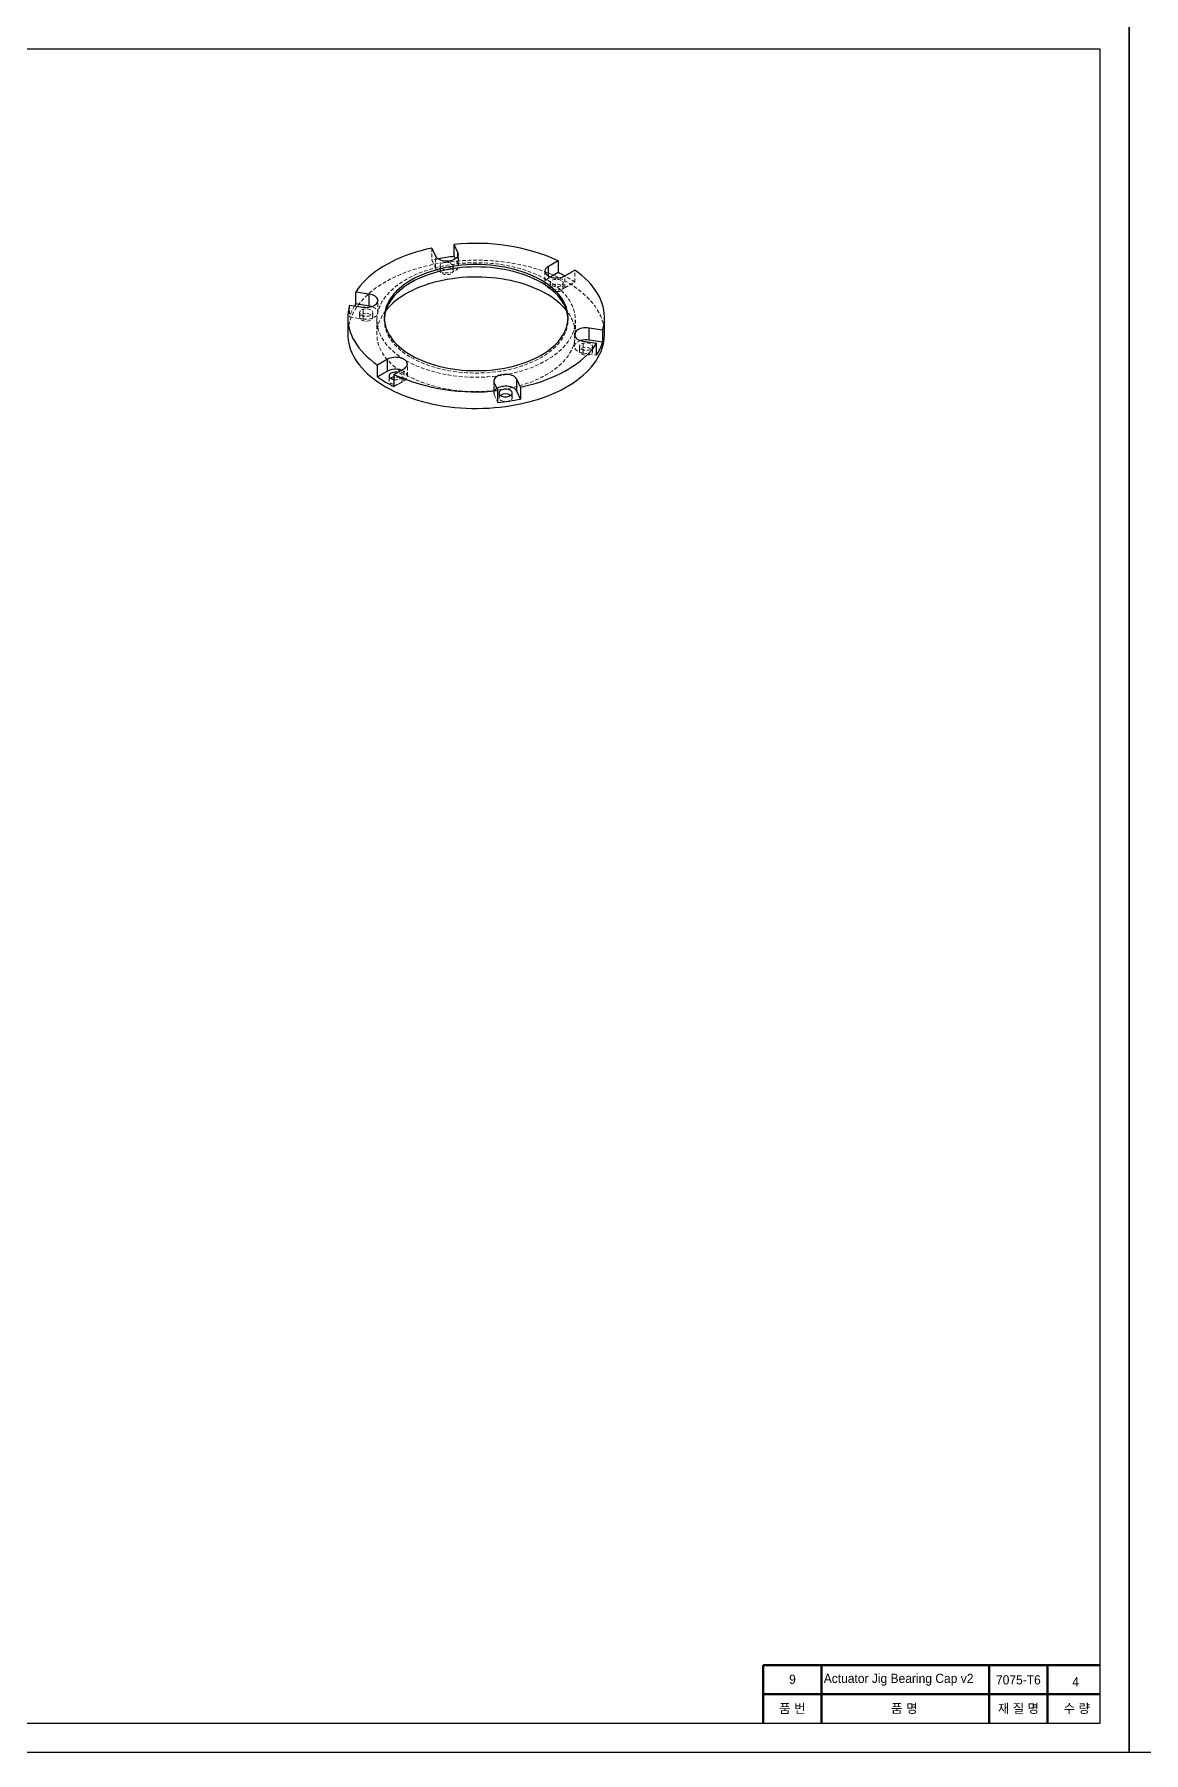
# Model space of a CAD drawing. Header units: millimetres. Extents: x 0 to 7560, y -1188 to 891.
# Drawn here: x 465 to 845, y -1188 to -599 of the extents above; entities that cross this region are included whole.
import ezdxf

# ---------------------------------------------------------------- set-up
doc = ezdxf.new("R2010")
doc.units = ezdxf.units.MM
doc.linetypes.add('CENTER', pattern=[10.16, 6.35, -1.27, 1.27, -1.27])
doc.linetypes.add('HIDDEN', pattern=[1.905, 1.27, -0.635])
doc.layers.get('0').update_dxf_attribs({"lineweight": 50})
doc.layers.add('중심선', color=1, linetype='CENTER', lineweight=25)
doc.layers.add('중요 치수', color=4, linetype='Continuous', lineweight=18)
doc.styles.get("Standard").update_dxf_attribs({"font": 'arial.ttf', "height": 2})

msp = doc.modelspace()

# ---------------------------------------------------------------- linework, layer by layer
at = {"color": 7, "linetype": 'Continuous', "lineweight": 25}
for p, q in [((608.89, -674.914), (608.89, -670.831)), ((610.136, -673.518), (608.89, -670.831)), ((601.162, -672.027), (602.409, -674.713)), ((609.238, -675.665), (608.89, -674.914)), ((610.136, -674.713), (610.136, -673.518)), ((644.522, -676.343), (641.115, -678.31)), ((644.522, -676.343), (644.522, -680.426)), ((641.115, -681.576), (641.115, -678.31)), ((644.522, -680.426), (641.913, -681.932)), ((646.772, -681.576), (650.179, -679.609)), ((575.077, -691.168), (575.077, -687.085)), ((579.731, -687.805), (575.077, -687.085)), ((579.731, -691.888), (579.731, -687.805)), ((573.007, -691.546), (577.66, -692.266)), ((579.731, -691.888), (575.077, -691.168)), ((572.367, -695.863), (572.367, -701.578)), ((659.727, -700.179), (655.073, -699.459)), ((655.073, -703.542), (655.073, -699.459)), ((659.727, -700.179), (659.727, -704.262)), ((660.367, -701.578), (660.367, -695.863)), ((653.003, -703.92), (657.656, -704.64)), ((659.727, -704.262), (655.073, -703.542)), ((657.656, -708.723), (657.656, -704.64)), ((585.961, -710.15), (582.554, -712.116)), ((582.554, -716.199), (582.554, -712.116)), ((585.961, -714.233), (585.961, -710.15)), ((585.961, -714.233), (582.554, -716.199)), ((588.211, -715.382), (591.618, -713.415)), ((588.211, -715.382), (588.211, -719.465)), ((622.597, -718.207), (623.844, -720.894)), ((631.571, -719.699), (630.324, -717.012)), ((630.324, -721.095), (630.324, -717.012)), ((623.844, -724.977), (623.844, -720.894)), ((631.571, -723.781), (630.324, -721.095)), ((631.571, -719.699), (631.571, -723.781))]:
    msp.add_line(p, q, dxfattribs=at)
at = {"color": 7, "linetype": 'HIDDEN', "lineweight": 18}
for p, q in [((601.162, -672.027), (601.162, -676.109)), ((601.162, -676.109), (602.409, -678.796)), ((602.409, -678.796), (602.409, -674.713)), ((610.136, -677.601), (609.238, -675.665)), ((610.136, -677.601), (610.136, -674.713)), ((610.273, -678.198), (610.273, -674.116)), ((604.023, -678.198), (604.023, -679.831)), ((608.523, -679.831), (608.523, -678.198)), ((639.944, -679.943), (639.944, -684.025)), ((641.115, -682.393), (641.115, -681.576)), ((641.913, -681.932), (641.115, -682.393)), ((646.772, -685.658), (646.772, -681.576)), ((650.179, -683.692), (650.179, -679.609)), ((641.694, -684.025), (641.694, -685.658)), ((646.194, -685.658), (646.194, -684.025)), ((646.772, -685.658), (650.179, -683.692)), ((573.007, -691.546), (573.007, -695.629)), ((576.446, -694.118), (576.446, -695.751)), ((577.66, -696.349), (577.66, -692.266)), ((580.946, -695.751), (580.946, -694.118)), ((582.696, -694.118), (582.696, -690.036)), ((573.007, -695.629), (577.66, -696.349)), ((582.367, -696.679), (582.367, -701.578)), ((584.867, -695.863), (584.867, -696.679)), ((647.867, -696.679), (647.867, -695.863)), ((650.367, -701.578), (650.367, -696.679)), ((650.038, -701.69), (650.038, -705.772)), ((651.788, -705.772), (651.788, -707.406)), ((653.003, -708.003), (653.003, -703.92)), ((656.288, -707.406), (656.288, -705.772)), ((592.79, -715.865), (592.79, -711.783)), ((653.003, -708.003), (657.656, -708.723)), ((586.54, -715.865), (586.54, -717.498)), ((588.211, -719.465), (591.618, -717.498)), ((591.04, -717.498), (591.04, -715.865)), ((591.618, -717.498), (591.618, -713.415)), ((622.461, -717.61), (622.461, -721.692)), ((622.597, -722.29), (622.597, -718.207)), ((622.597, -722.29), (623.844, -724.977)), ((624.211, -721.692), (624.211, -723.326)), ((628.711, -723.326), (628.711, -721.692))]:
    msp.add_line(p, q, dxfattribs=at)
for p, q in [((714.749, -1157.768), (830.146, -1157.768)), ((714.749, -1177.768), (714.749, -1157.768)), ((734.749, -1177.768), (734.749, -1157.768)), ((792.232, -1177.768), (792.232, -1157.768)), ((812.232, -1177.768), (812.232, -1157.768)), ((714.749, -1167.768), (830.146, -1167.768))]:
    msp.add_line(p, q)
at = {"color": 7, "linetype": 'HIDDEN', "lineweight": 18, "flags": 128}
for points in [[(660.367, -701.578), (660.342, -700.736), (660.235, -699.614), (660.041, -698.495), (659.762, -697.383), (659.398, -696.279), (658.95, -695.185), (658.419, -694.104), (657.805, -693.038), (657.11, -691.988), (656.335, -690.957), (655.482, -689.947), (654.553, -688.959), (653.548, -687.997), (652.471, -687.06), (651.324, -686.153), (650.107, -685.275), (648.825, -684.43), (647.479, -683.617), (646.073, -682.841), (644.608, -682.1), (643.088, -681.398), (641.515, -680.736), (639.894, -680.114), (638.226, -679.534), (636.516, -678.998), (634.766, -678.505), (632.98, -678.058), (631.161, -677.657), (629.314, -677.302), (627.441, -676.995), (625.547, -676.737), (623.634, -676.527), (621.708, -676.366), (619.77, -676.254), (617.827, -676.192), (615.88, -676.179), (613.934, -676.217), (611.993, -676.304), (610.061, -676.44), (608.141, -676.626), (606.237, -676.86), (604.353, -677.143), (602.493, -677.474), (600.659, -677.851), (598.856, -678.276), (597.088, -678.746), (595.357, -679.26), (593.668, -679.819), (592.023, -680.42), (590.425, -681.062), (588.879, -681.744), (587.386, -682.466), (585.95, -683.225), (584.573, -684.019), (583.259, -684.848), (582.01, -685.71), (580.827, -686.603), (579.715, -687.525), (578.674, -688.475), (577.707, -689.45), (576.815, -690.449), (576.001, -691.47), (575.266, -692.511), (574.611, -693.569), (574.039, -694.643), (573.549, -695.731), (573.142, -696.83), (572.821, -697.938), (572.585, -699.054), (572.434, -700.174), (572.369, -701.297), (572.367, -701.578)], [(592.325, -710.558), (593.563, -711.238), (594.859, -711.881), (596.21, -712.486), (597.611, -713.05), (599.059, -713.574), (600.552, -714.054), (602.084, -714.491), (603.652, -714.883), (605.253, -715.229), (606.881, -715.528), (608.533, -715.779), (610.206, -715.982), (611.894, -716.136), (613.593, -716.242), (615.299, -716.297), (617.008, -716.304), (618.715, -716.26), (620.416, -716.167), (622.107, -716.025), (623.784, -715.834), (625.441, -715.595), (627.076, -715.308), (628.684, -714.974), (630.261, -714.593), (631.802, -714.168), (633.305, -713.698), (634.765, -713.185), (636.178, -712.631), (637.542, -712.036), (638.851, -711.402), (640.104, -710.731), (641.297, -710.025), (642.427, -709.285), (643.492, -708.513), (644.487, -707.712), (645.412, -706.882), (646.263, -706.027), (647.039, -705.148), (647.738, -704.247), (648.357, -703.328), (648.895, -702.392), (649.351, -701.441), (649.724, -700.478), (650.012, -699.506), (650.216, -698.526), (650.334, -697.542), (650.366, -696.556), (650.312, -695.57), (650.173, -694.587), (649.948, -693.609), (649.638, -692.639), (649.245, -691.679), (648.768, -690.731), (648.209, -689.799), (647.57, -688.884), (646.853, -687.989), (646.058, -687.116), (645.188, -686.266), (644.245, -685.444), (643.232, -684.649), (642.151, -683.885), (641.005, -683.153), (639.797, -682.456), (638.529, -681.794), (637.206, -681.17), (635.829, -680.585), (634.404, -680.041), (632.933, -679.539), (631.421, -679.08), (629.87, -678.666), (628.285, -678.297), (626.67, -677.974), (625.029, -677.699), (623.366, -677.472), (621.685, -677.293), (619.992, -677.163), (618.288, -677.083), (616.58, -677.052), (614.872, -677.07), (613.167, -677.139), (611.47, -677.256), (609.786, -677.423), (608.118, -677.638), (606.471, -677.901), (604.85, -678.212), (603.257, -678.569), (601.697, -678.972), (600.175, -679.42), (598.693, -679.912), (597.256, -680.445), (595.867, -681.02), (594.53, -681.635), (593.248, -682.287), (592.025, -682.976), (590.863, -683.699), (589.765, -684.455), (588.735, -685.242), (587.775, -686.058), (586.886, -686.901), (586.072, -687.768), (585.335, -688.658), (584.676, -689.569), (584.097, -690.497), (583.6, -691.441), (583.186, -692.398), (582.855, -693.365), (582.609, -694.342), (582.448, -695.324), (582.373, -696.309), (582.383, -697.296), (582.48, -698.281), (582.662, -699.262), (582.93, -700.236), (583.281, -701.201), (583.717, -702.155), (584.235, -703.095), (584.834, -704.019), (585.512, -704.925), (586.269, -705.809), (587.101, -706.671), (588.008, -707.507), (588.986, -708.316), (590.034, -709.095), (591.148, -709.843), (592.325, -710.558)], [(604.682, -679.117), (605.023, -679.278), (605.412, -679.398), (605.834, -679.472), (606.273, -679.497), (606.712, -679.472), (607.134, -679.398), (607.523, -679.278), (607.864, -679.117), (608.144, -678.92), (608.352, -678.695), (608.48, -678.452), (608.523, -678.198), (608.48, -677.945), (608.352, -677.701), (608.144, -677.477), (607.864, -677.28), (607.523, -677.118), (607.134, -676.998), (606.712, -676.924), (606.273, -676.899), (605.834, -676.924), (605.412, -676.998), (605.023, -677.118), (604.682, -677.28), (604.402, -677.477), (604.194, -677.701), (604.066, -677.945), (604.023, -678.198), (604.066, -678.452), (604.194, -678.695), (604.402, -678.92), (604.682, -679.117)], [(602.409, -678.796), (602.607, -679.122), (602.886, -679.427), (603.241, -679.705), (603.664, -679.949), (604.145, -680.154), (604.673, -680.315), (605.238, -680.429), (605.825, -680.493), (606.422, -680.506), (607.016, -680.467), (607.594, -680.378), (608.142, -680.24), (608.648, -680.056), (609.101, -679.831), (609.491, -679.57), (609.809, -679.277), (610.048, -678.961), (610.203, -678.628), (610.27, -678.285), (610.248, -677.94), (610.136, -677.601)], [(604.682, -680.75), (605.023, -680.911), (605.412, -681.031), (605.834, -681.105), (606.273, -681.13), (606.712, -681.105), (607.134, -681.031), (607.523, -680.911), (607.864, -680.75), (608.144, -680.553), (608.352, -680.328), (608.48, -680.085), (608.523, -679.831), (608.48, -679.578), (608.352, -679.334), (608.144, -679.11), (607.864, -678.913), (607.523, -678.751), (607.134, -678.631), (606.712, -678.557), (606.273, -678.532), (605.834, -678.557), (605.412, -678.631), (605.023, -678.751), (604.682, -678.913), (604.402, -679.11), (604.194, -679.334), (604.066, -679.578), (604.023, -679.831), (604.066, -680.085), (604.194, -680.328), (604.402, -680.553), (604.682, -680.75)], [(641.115, -682.393), (640.725, -682.654), (640.407, -682.946), (640.168, -683.263), (640.014, -683.596), (639.947, -683.939), (639.969, -684.284), (640.08, -684.623), (640.278, -684.949), (640.557, -685.254), (640.912, -685.532), (641.335, -685.776), (641.816, -685.981), (642.344, -686.142), (642.909, -686.256), (643.496, -686.32), (644.093, -686.333), (644.688, -686.294), (645.265, -686.205), (645.813, -686.067), (646.319, -685.883), (646.772, -685.658)], [(642.353, -684.944), (642.694, -685.105), (643.083, -685.225), (643.505, -685.299), (643.944, -685.324), (644.383, -685.299), (644.805, -685.225), (645.194, -685.105), (645.535, -684.944), (645.815, -684.747), (646.023, -684.522), (646.151, -684.279), (646.194, -684.025), (646.151, -683.772), (646.023, -683.528), (645.815, -683.304), (645.535, -683.107), (645.194, -682.945), (644.805, -682.825), (644.383, -682.751), (643.944, -682.727), (643.505, -682.751), (643.083, -682.825), (642.694, -682.945), (642.353, -683.107), (642.073, -683.304), (641.865, -683.528), (641.737, -683.772), (641.694, -684.025), (641.737, -684.279), (641.865, -684.522), (642.073, -684.747), (642.353, -684.944)], [(642.353, -686.577), (642.694, -686.738), (643.083, -686.859), (643.505, -686.932), (643.944, -686.957), (644.383, -686.932), (644.805, -686.859), (645.194, -686.738), (645.535, -686.577), (645.815, -686.38), (646.023, -686.156), (646.151, -685.912), (646.194, -685.658), (646.151, -685.405), (646.023, -685.161), (645.815, -684.937), (645.535, -684.74), (645.194, -684.579), (644.805, -684.458), (644.383, -684.385), (643.944, -684.36), (643.505, -684.385), (643.083, -684.458), (642.694, -684.579), (642.353, -684.74), (642.073, -684.937), (641.865, -685.161), (641.737, -685.405), (641.694, -685.658), (641.737, -685.912), (641.865, -686.156), (642.073, -686.38), (642.353, -686.577)], [(577.105, -695.037), (577.446, -695.198), (577.835, -695.318), (578.257, -695.392), (578.696, -695.417), (579.135, -695.392), (579.557, -695.318), (579.946, -695.198), (580.287, -695.037), (580.566, -694.84), (580.774, -694.615), (580.902, -694.372), (580.946, -694.118), (580.902, -693.865), (580.774, -693.621), (580.566, -693.397), (580.287, -693.2), (579.946, -693.038), (579.557, -692.918), (579.135, -692.844), (578.696, -692.819), (578.257, -692.844), (577.835, -692.918), (577.446, -693.038), (577.105, -693.2), (576.825, -693.397), (576.617, -693.621), (576.489, -693.865), (576.446, -694.118), (576.489, -694.372), (576.617, -694.615), (576.825, -694.84), (577.105, -695.037)], [(577.105, -696.67), (577.446, -696.831), (577.835, -696.951), (578.257, -697.025), (578.696, -697.05), (579.135, -697.025), (579.557, -696.951), (579.946, -696.831), (580.287, -696.67), (580.566, -696.473), (580.774, -696.248), (580.902, -696.005), (580.946, -695.751), (580.902, -695.498), (580.774, -695.254), (580.566, -695.03), (580.287, -694.833), (579.946, -694.671), (579.557, -694.551), (579.135, -694.477), (578.696, -694.452), (578.257, -694.477), (577.835, -694.551), (577.446, -694.671), (577.105, -694.833), (576.825, -695.03), (576.617, -695.254), (576.489, -695.498), (576.446, -695.751), (576.489, -696.005), (576.617, -696.248), (576.825, -696.473), (577.105, -696.67)], [(577.66, -696.349), (578.248, -696.413), (578.845, -696.426), (579.439, -696.387), (580.017, -696.298), (580.565, -696.16), (581.071, -695.976), (581.524, -695.751), (581.914, -695.489), (582.232, -695.197), (582.471, -694.881), (582.626, -694.548), (582.693, -694.205), (582.67, -693.86), (582.559, -693.521), (582.362, -693.195), (582.083, -692.89), (581.728, -692.612), (581.305, -692.368), (580.824, -692.163), (580.565, -692.077)], [(585.334, -693.559), (584.676, -694.468), (584.097, -695.396), (583.6, -696.34), (583.186, -697.297), (582.855, -698.265), (582.609, -699.241), (582.448, -700.223), (582.373, -701.209), (582.383, -702.195), (582.48, -703.18), (582.662, -704.161), (582.93, -705.135), (583.281, -706.1), (583.717, -707.054), (584.235, -707.995), (584.834, -708.918), (585.512, -709.824), (586.269, -710.708), (587.101, -711.57), (588.008, -712.406), (588.986, -713.215), (590.034, -713.994), (591.148, -714.743), (592.325, -715.457)], [(592.325, -715.457), (593.563, -716.137), (594.859, -716.78), (596.21, -717.385), (597.611, -717.95), (599.059, -718.473), (600.552, -718.954), (602.084, -719.39), (603.652, -719.782), (605.253, -720.128), (606.881, -720.427), (608.533, -720.678), (610.206, -720.881), (611.894, -721.036), (613.593, -721.141), (615.299, -721.197), (617.008, -721.203), (618.715, -721.159), (620.416, -721.067), (622.107, -720.924), (623.784, -720.734), (625.441, -720.494), (627.076, -720.207), (628.684, -719.873), (630.261, -719.493), (631.802, -719.067), (633.305, -718.597), (634.765, -718.084), (636.178, -717.53), (637.542, -716.935), (638.851, -716.301), (640.104, -715.631), (641.297, -714.924), (642.427, -714.184), (643.492, -713.413), (644.487, -712.611), (645.412, -711.781), (646.263, -710.926), (647.039, -710.047), (647.738, -709.147), (648.357, -708.227), (648.895, -707.291), (649.351, -706.34), (649.724, -705.377), (650.012, -704.405), (650.216, -703.426), (650.334, -702.441), (650.366, -701.455), (650.312, -700.469), (650.173, -699.486), (649.948, -698.508), (649.638, -697.538), (649.245, -696.578), (648.768, -695.631), (648.209, -694.698), (647.57, -693.783), (647.4, -693.559)], [(584.875, -696.271), (584.867, -696.679), (584.91, -697.631), (585.039, -698.58), (585.255, -699.524), (585.555, -700.46), (585.94, -701.386), (586.408, -702.299), (586.959, -703.196), (587.59, -704.076), (588.3, -704.935), (589.087, -705.771), (589.949, -706.583), (590.883, -707.368), (591.887, -708.123), (592.958, -708.847), (594.093, -709.538)], [(594.093, -709.538), (595.289, -710.193), (596.543, -710.811), (597.851, -711.391), (599.211, -711.93), (600.617, -712.428), (602.066, -712.882), (603.555, -713.292), (605.078, -713.656), (606.633, -713.974), (608.214, -714.244), (609.818, -714.466), (611.439, -714.64), (613.074, -714.764), (614.718, -714.839), (616.367, -714.864), (618.015, -714.839), (619.659, -714.764), (621.294, -714.64), (622.916, -714.466), (624.52, -714.244), (626.101, -713.974), (627.655, -713.656), (629.179, -713.292), (630.667, -712.882), (632.117, -712.428), (633.523, -711.93), (634.882, -711.391), (636.19, -710.811), (637.444, -710.193), (638.641, -709.538), (639.776, -708.847), (640.847, -708.123), (641.851, -707.368), (642.785, -706.583), (643.647, -705.771), (644.433, -704.935), (645.143, -704.076), (645.775, -703.196), (646.325, -702.299), (646.793, -701.386), (647.178, -700.46), (647.479, -699.524), (647.694, -698.58), (647.824, -697.631), (647.867, -696.679), (647.859, -696.271)], [(652.168, -703.731), (651.663, -703.915), (651.209, -704.14), (650.819, -704.401), (650.501, -704.693), (650.262, -705.01), (650.108, -705.343), (650.041, -705.686), (650.063, -706.031), (650.174, -706.37), (650.372, -706.696), (650.651, -707.001), (651.006, -707.279), (651.429, -707.523), (651.91, -707.728), (652.438, -707.889), (653.003, -708.003)], [(652.447, -706.691), (652.788, -706.852), (653.177, -706.973), (653.599, -707.046), (654.038, -707.071), (654.477, -707.046), (654.899, -706.973), (655.288, -706.852), (655.629, -706.691), (655.909, -706.494), (656.117, -706.27), (656.245, -706.026), (656.288, -705.772), (656.245, -705.519), (656.117, -705.275), (655.909, -705.051), (655.629, -704.854), (655.288, -704.692), (654.899, -704.572), (654.477, -704.499), (654.038, -704.474), (653.599, -704.499), (653.177, -704.572), (652.788, -704.692), (652.447, -704.854), (652.167, -705.051), (651.959, -705.275), (651.831, -705.519), (651.788, -705.772), (651.831, -706.026), (651.959, -706.27), (652.167, -706.494), (652.447, -706.691)], [(652.447, -708.324), (652.788, -708.486), (653.177, -708.606), (653.599, -708.68), (654.038, -708.704), (654.477, -708.68), (654.899, -708.606), (655.288, -708.486), (655.629, -708.324), (655.909, -708.127), (656.117, -707.903), (656.245, -707.659), (656.288, -707.406), (656.245, -707.152), (656.117, -706.908), (655.909, -706.684), (655.629, -706.487), (655.288, -706.326), (654.899, -706.206), (654.477, -706.132), (654.038, -706.107), (653.599, -706.132), (653.177, -706.206), (652.788, -706.326), (652.447, -706.487), (652.167, -706.684), (651.959, -706.908), (651.831, -707.152), (651.788, -707.406), (651.831, -707.659), (651.959, -707.903), (652.167, -708.127), (652.447, -708.324)], [(587.04, -716.682), (586.919, -716.777), (586.711, -717.001), (586.583, -717.245), (586.54, -717.498), (586.583, -717.752), (586.711, -717.995), (586.919, -718.22), (587.199, -718.417)], [(587.199, -718.417), (587.54, -718.578), (587.929, -718.698), (588.351, -718.772), (588.79, -718.797), (589.229, -718.772), (589.651, -718.698), (590.04, -718.578), (590.381, -718.417), (590.66, -718.22), (590.868, -717.995), (590.996, -717.752), (591.04, -717.498), (590.996, -717.245), (590.868, -717.001), (590.66, -716.777), (590.381, -716.58), (590.04, -716.418), (589.651, -716.298), (589.229, -716.224), (588.79, -716.2), (588.351, -716.224), (588.211, -716.243)], [(588.211, -717.121), (588.351, -717.139), (588.79, -717.164), (589.229, -717.139), (589.651, -717.065), (590.04, -716.945), (590.381, -716.784), (590.66, -716.587), (590.868, -716.362), (590.996, -716.119), (591.04, -715.865), (590.996, -715.612), (590.868, -715.368), (590.66, -715.144), (590.381, -714.947), (590.04, -714.785), (589.651, -714.665), (589.507, -714.634)], [(591.618, -717.498), (592.008, -717.237), (592.326, -716.944), (592.565, -716.628), (592.72, -716.295), (592.787, -715.952), (592.764, -715.607), (592.653, -715.268), (592.456, -714.942), (592.176, -714.637), (591.821, -714.359), (591.399, -714.115), (590.918, -713.91), (590.82, -713.876)], [(624.711, -722.509), (624.59, -722.604), (624.382, -722.828), (624.254, -723.072), (624.211, -723.326), (624.254, -723.579), (624.382, -723.823), (624.59, -724.047), (624.87, -724.244)], [(624.87, -724.244), (625.211, -724.406), (625.6, -724.526), (626.022, -724.599), (626.461, -724.624), (626.9, -724.599), (627.322, -724.526), (627.711, -724.406), (628.052, -724.244), (628.331, -724.047), (628.539, -723.823), (628.667, -723.579), (628.711, -723.326), (628.667, -723.072), (628.539, -722.828), (628.331, -722.604), (628.21, -722.509)]]:
    msp.add_lwpolyline(points, dxfattribs=at)
at = {"color": 7, "linetype": 'Continuous', "lineweight": 25, "flags": 128}
for points in [[(601.162, -672.027), (599.299, -672.451), (597.47, -672.924), (595.681, -673.444), (593.935, -674.011), (592.235, -674.623), (590.586, -675.279), (588.989, -675.978), (587.45, -676.718), (585.97, -677.497), (584.554, -678.315), (583.203, -679.169), (581.921, -680.058), (580.711, -680.98), (579.574, -681.932), (578.514, -682.913), (577.532, -683.921), (576.631, -684.954), (575.812, -686.009), (575.077, -687.085)], [(602.409, -674.713), (602.607, -675.039), (602.886, -675.344), (603.241, -675.622), (603.664, -675.866), (604.145, -676.071), (604.673, -676.232), (605.238, -676.346), (605.825, -676.41), (606.422, -676.423), (607.016, -676.384), (607.594, -676.295), (608.142, -676.157), (608.648, -675.974), (609.101, -675.748), (609.491, -675.487), (609.809, -675.195), (610.048, -674.878), (610.203, -674.545), (610.27, -674.202), (610.248, -673.857), (610.136, -673.518)], [(594.093, -708.721), (595.289, -709.376), (596.543, -709.995), (597.851, -710.574), (599.211, -711.114), (600.617, -711.611), (602.066, -712.065), (603.555, -712.475), (605.078, -712.839), (606.633, -713.157), (608.214, -713.428), (609.818, -713.65), (611.439, -713.823), (613.074, -713.948), (614.718, -714.022), (616.367, -714.047), (618.015, -714.022), (619.659, -713.948), (621.294, -713.823), (622.916, -713.65), (624.52, -713.428), (626.101, -713.157), (627.655, -712.839), (629.179, -712.475), (630.667, -712.065), (632.117, -711.611), (633.523, -711.114), (634.882, -710.574), (636.19, -709.995), (637.444, -709.376), (638.641, -708.721), (639.776, -708.031), (640.847, -707.307), (641.851, -706.551), (642.785, -705.767), (643.647, -704.955), (644.433, -704.118), (645.143, -703.259), (645.775, -702.379), (646.325, -701.482), (646.793, -700.569), (647.178, -699.643), (647.479, -698.707), (647.694, -697.763), (647.824, -696.814), (647.867, -695.863), (647.824, -694.911), (647.694, -693.962), (647.479, -693.018), (647.178, -692.082), (646.793, -691.156), (646.325, -690.243), (645.775, -689.346), (645.143, -688.466), (644.433, -687.607), (643.647, -686.77), (642.785, -685.959), (641.851, -685.174), (640.847, -684.419), (639.776, -683.695), (638.641, -683.004), (637.444, -682.349), (636.19, -681.731), (634.882, -681.151), (633.523, -680.612), (632.117, -680.114), (630.667, -679.66), (629.179, -679.25), (627.655, -678.886), (626.101, -678.568), (624.52, -678.298), (622.916, -678.075), (621.294, -677.902), (619.659, -677.778), (618.015, -677.703), (616.367, -677.678), (614.718, -677.703), (613.074, -677.778), (611.439, -677.902), (609.818, -678.075), (608.214, -678.298), (606.633, -678.568), (605.078, -678.886), (603.555, -679.25), (602.066, -679.66), (600.617, -680.114), (599.211, -680.612), (597.851, -681.151), (596.543, -681.731), (595.289, -682.349), (594.093, -683.004), (592.958, -683.695), (591.887, -684.419), (590.883, -685.174), (589.949, -685.959), (589.087, -686.77), (588.3, -687.607), (587.59, -688.466), (586.959, -689.346), (586.408, -690.243), (585.94, -691.156), (585.555, -692.082), (585.255, -693.018), (585.039, -693.962), (584.91, -694.911), (584.867, -695.863), (584.91, -696.814), (585.039, -697.763), (585.255, -698.707), (585.555, -699.643), (585.94, -700.569), (586.408, -701.482), (586.959, -702.379), (587.59, -703.259), (588.3, -704.118), (589.087, -704.955), (589.949, -705.767), (590.883, -706.551), (591.887, -707.307), (592.958, -708.031), (594.093, -708.721)], [(647.859, -696.271), (647.824, -695.728), (647.694, -694.778), (647.479, -693.835), (647.178, -692.898), (646.793, -691.973), (646.325, -691.06), (645.775, -690.162), (645.143, -689.283), (644.433, -688.424), (643.647, -687.587), (642.785, -686.775), (641.851, -685.991), (640.847, -685.235), (639.776, -684.511), (638.641, -683.821), (637.444, -683.165), (636.19, -682.547), (634.882, -681.968), (633.523, -681.428), (632.117, -680.931), (630.667, -680.477), (629.179, -680.067), (627.655, -679.702), (626.101, -679.385), (624.52, -679.114), (622.916, -678.892), (621.294, -678.719), (619.659, -678.594), (618.015, -678.52), (616.367, -678.495), (614.718, -678.52), (613.074, -678.594), (611.439, -678.719), (609.818, -678.892), (608.214, -679.114), (606.633, -679.385), (605.078, -679.702), (603.555, -680.067), (602.066, -680.477), (600.617, -680.931), (599.211, -681.428), (597.851, -681.968), (596.543, -682.547), (595.289, -683.165), (594.093, -683.821), (592.958, -684.511), (591.887, -685.235), (590.883, -685.991), (589.949, -686.775), (589.087, -687.587), (588.3, -688.424), (587.59, -689.283), (586.959, -690.162), (586.408, -691.06), (585.94, -691.973), (585.555, -692.898), (585.255, -693.835), (585.039, -694.778), (584.91, -695.728), (584.875, -696.271)], [(647.4, -693.559), (646.853, -692.888), (646.058, -692.015), (645.188, -691.166), (644.245, -690.343), (643.232, -689.548), (642.151, -688.784), (641.005, -688.053), (639.797, -687.355), (638.529, -686.693), (637.206, -686.069), (635.829, -685.485), (634.404, -684.94), (632.933, -684.438), (631.421, -683.979), (629.87, -683.565), (628.285, -683.196), (626.67, -682.874), (625.029, -682.598), (623.366, -682.371), (621.685, -682.192), (619.992, -682.063), (618.288, -681.982), (616.58, -681.951), (614.872, -681.97), (613.167, -682.038), (611.47, -682.155), (609.786, -682.322), (608.118, -682.537), (606.471, -682.8), (604.85, -683.111), (603.257, -683.468), (601.697, -683.872), (600.175, -684.319), (598.693, -684.811), (597.256, -685.345), (595.867, -685.92), (594.53, -686.534), (593.248, -687.186), (592.025, -687.875), (590.863, -688.598), (589.765, -689.355), (588.735, -690.142), (587.775, -690.957), (586.886, -691.8), (586.072, -692.668), (585.335, -693.558), (585.334, -693.559)], [(641.115, -678.31), (640.725, -678.571), (640.407, -678.864), (640.168, -679.18), (640.014, -679.513), (639.947, -679.856), (639.969, -680.201), (640.08, -680.54), (640.278, -680.866), (640.557, -681.171), (640.912, -681.449), (641.335, -681.693), (641.816, -681.898), (642.344, -682.059), (642.909, -682.173), (643.496, -682.237), (644.093, -682.25), (644.688, -682.212), (645.265, -682.122), (645.813, -681.984), (646.319, -681.801), (646.772, -681.576)], [(659.727, -700.179), (660.022, -699.035), (660.227, -697.885), (660.341, -696.73), (660.364, -695.574), (660.296, -694.418), (660.136, -693.265), (659.886, -692.118), (659.546, -690.978), (659.116, -689.849), (658.597, -688.732), (657.991, -687.629), (657.299, -686.544), (656.522, -685.478), (655.661, -684.434), (654.719, -683.413), (653.698, -682.418), (652.599, -681.451), (651.426, -680.514), (650.179, -679.609)], [(577.66, -692.266), (578.248, -692.33), (578.845, -692.343), (579.439, -692.304), (580.017, -692.215), (580.565, -692.077), (581.071, -691.893), (581.524, -691.668), (581.914, -691.407), (582.232, -691.115), (582.471, -690.798), (582.626, -690.465), (582.693, -690.122), (582.67, -689.777), (582.559, -689.438), (582.362, -689.112), (582.083, -688.807), (581.728, -688.529), (581.305, -688.285), (580.824, -688.08), (580.295, -687.919), (579.731, -687.805)], [(573.007, -691.546), (572.711, -692.69), (572.506, -693.84), (572.392, -694.995), (572.37, -696.151), (572.438, -697.307), (572.597, -698.46), (572.848, -699.607), (573.188, -700.747), (573.618, -701.877), (574.136, -702.994), (574.742, -704.096), (575.435, -705.181), (576.212, -706.247), (577.072, -707.291), (578.014, -708.312), (579.035, -709.307), (580.134, -710.274), (581.308, -711.211), (582.554, -712.116)], [(575.077, -691.168), (574.742, -691.713), (574.687, -691.806)], [(580.565, -692.077), (580.295, -692.002), (579.731, -691.888)], [(655.073, -699.459), (654.486, -699.395), (653.888, -699.382), (653.294, -699.421), (652.717, -699.51), (652.169, -699.648), (651.663, -699.832), (651.209, -700.057), (650.819, -700.319), (650.501, -700.611), (650.262, -700.927), (650.108, -701.26), (650.041, -701.603), (650.063, -701.948), (650.174, -702.287), (650.372, -702.613), (650.651, -702.918), (651.006, -703.196), (651.429, -703.44), (651.91, -703.645), (652.438, -703.806), (653.003, -703.92)], [(572.367, -701.578), (572.391, -702.421), (572.499, -703.543), (572.692, -704.662), (572.971, -705.774), (573.335, -706.878), (573.783, -707.972), (574.315, -709.053), (574.929, -710.119), (575.624, -711.169), (576.398, -712.2), (577.251, -713.21), (578.181, -714.198), (579.185, -715.16), (580.262, -716.096), (581.41, -717.004), (582.626, -717.882), (583.908, -718.727), (585.254, -719.539)], [(585.254, -719.539), (586.661, -720.316), (588.126, -721.057), (589.646, -721.759), (591.218, -722.421), (592.84, -723.043), (594.507, -723.623), (596.218, -724.159), (597.968, -724.652), (599.754, -725.099), (601.572, -725.5), (603.42, -725.855), (605.292, -726.161), (607.187, -726.42), (609.099, -726.63), (611.026, -726.791), (612.963, -726.903), (614.907, -726.965), (616.853, -726.978), (618.799, -726.94), (620.74, -726.853), (622.672, -726.717), (624.592, -726.531), (626.496, -726.297), (628.38, -726.014), (630.241, -725.683), (632.074, -725.305), (633.877, -724.881), (635.645, -724.411), (637.376, -723.897), (639.065, -723.338), (640.711, -722.737), (642.308, -722.095), (643.855, -721.412), (645.347, -720.691), (646.784, -719.932), (648.16, -719.138), (649.474, -718.309), (650.724, -717.447), (651.906, -716.554), (653.019, -715.632), (654.06, -714.682), (655.027, -713.707), (655.918, -712.708), (656.732, -711.687), (657.467, -710.646), (658.122, -709.588), (658.695, -708.514), (659.185, -707.426), (659.591, -706.327), (659.913, -705.219), (660.149, -704.103), (660.299, -702.983), (660.364, -701.859), (660.367, -701.578)], [(631.571, -719.699), (633.435, -719.274), (635.263, -718.802), (637.052, -718.281), (638.798, -717.714), (640.498, -717.102), (642.148, -716.446), (643.744, -715.748), (645.284, -715.008), (646.763, -714.228), (648.18, -713.41), (649.53, -712.556), (650.812, -711.667), (652.022, -710.746), (653.159, -709.793), (654.219, -708.812), (655.201, -707.804), (656.102, -706.771), (656.921, -705.716), (657.656, -704.64)], [(591.618, -713.415), (592.008, -713.154), (592.326, -712.862), (592.565, -712.545), (592.72, -712.212), (592.787, -711.869), (592.764, -711.524), (592.653, -711.185), (592.456, -710.859), (592.176, -710.554), (591.821, -710.276), (591.399, -710.032), (590.918, -709.827), (590.389, -709.666), (589.825, -709.552), (589.237, -709.488), (588.64, -709.475), (588.046, -709.514), (587.468, -709.603), (586.92, -709.741), (586.414, -709.925), (585.961, -710.15)], [(589.507, -714.634), (589.229, -714.591), (588.79, -714.566), (588.351, -714.591), (587.929, -714.665), (587.54, -714.785), (587.199, -714.947), (586.919, -715.144), (586.711, -715.368), (586.583, -715.612), (586.54, -715.865), (586.583, -716.119), (586.711, -716.362), (586.919, -716.587), (587.199, -716.784)], [(630.324, -717.012), (630.127, -716.686), (629.848, -716.381), (629.493, -716.104), (629.07, -715.859), (628.589, -715.655), (628.06, -715.493), (627.496, -715.379), (626.909, -715.315), (626.311, -715.302), (625.717, -715.341), (625.14, -715.43), (624.592, -715.568), (624.085, -715.752), (623.632, -715.977), (623.242, -716.239), (622.924, -716.531), (622.685, -716.847), (622.53, -717.18), (622.463, -717.523), (622.486, -717.868), (622.597, -718.207)], [(630.324, -721.095), (630.127, -720.769), (629.848, -720.464), (629.493, -720.186), (629.07, -719.942), (628.589, -719.737), (628.06, -719.576), (627.496, -719.462), (626.909, -719.398), (626.311, -719.385), (625.717, -719.424), (625.14, -719.513), (624.592, -719.651), (624.085, -719.835), (623.632, -720.06), (623.495, -720.143)], [(624.87, -722.611), (625.211, -722.772), (625.6, -722.892), (626.022, -722.966), (626.461, -722.991), (626.9, -722.966), (627.322, -722.892), (627.711, -722.772), (628.052, -722.611), (628.331, -722.414), (628.539, -722.19), (628.667, -721.946), (628.711, -721.692), (628.667, -721.439), (628.539, -721.195), (628.331, -720.971), (628.052, -720.774), (627.711, -720.612), (627.322, -720.492), (626.9, -720.419), (626.461, -720.394), (626.022, -720.419), (625.6, -720.492), (625.211, -720.612), (624.87, -720.774), (624.59, -720.971), (624.382, -721.195), (624.254, -721.439), (624.211, -721.692), (624.254, -721.946), (624.382, -722.19), (624.59, -722.414), (624.87, -722.611)]]:
    msp.add_lwpolyline(points, dxfattribs=at)
at = {"color": 7, "linetype": 'Continuous', "lineweight": 25}
for centre, radius, start, end in [((616.541, -739.304), 68.898, 66.038165, 96.375757), ((615.993, -746.559), 71.996, 95.662317, 100.124551), ((625.128, -720.832), 44.819, 61.136298, 64.360019), ((654.037, -710.037), 6.577, 80.939436, 106.509951), ((642.738, -699.088), 17.759, 327.142428, 343.060649), ((606.038, -682.053), 41.442, 235.482705, 244.522672), ((588.811, -719.785), 6.242, 71.223748, 117.170701), ((588.561, -718.96), 2.739, 97.330077, 123.730329), ((588.625, -714.186), 2.964, 241.232373, 261.975701), ((616.193, -652.422), 68.898, 246.038165, 276.375757), ((616.862, -654.264), 71.057, 275.638948, 281.94713), ((626.461, -725.296), 3.291, 57.874468, 122.125532)]:
    msp.add_arc(centre, radius, start, end, dxfattribs=at)
at = {"color": 7, "linetype": 'HIDDEN', "lineweight": 18}
for centre, radius, start, end in [((615.421, -743.224), 68.613, 100.143804, 101.994445), ((627.76, -716.143), 39.443, 55.361492, 61.196532), ((589.639, -700.658), 17.376, 149.373157, 163.175413), ((624.176, -721.689), 1.689, 113.757674, 200.84081)]:
    msp.add_arc(centre, radius, start, end, dxfattribs=at)
at = {"layer": '중심선', "linetype": 'ByBlock', "ltscale": 0.5}
for points in [[(0.146, -593.768), (840.146, -593.768), (840.146, -1187.768), (0.146, -1187.768)], [(840.146, -593.768), (1680.146, -593.768), (1680.146, -1187.768), (840.146, -1187.768)], [(10.146, -603.768), (830.146, -603.768), (830.146, -1177.768), (10.146, -1177.768)]]:
    msp.add_lwpolyline(points, close=True, dxfattribs=at)

# ---------------------------------------------------------------- texts
at = {"char_height": 3.15, "attachment_point": 5}
for s, width, insert in [('{\\fGulim|b0|i0|c129|p50;\\C6;9}', 20, (724.785, -1162.634)), ('{\\fGulim|b0|i0|c129|p50;\\C6;7075-T6}', 20, (802.217, -1162.836)), ('{\\fGulim|b0|i0|c129|p50;\\C6;4}', 20, (821.837, -1163.45)), ('{\\fGulim|b0|i0|c129|p50;\\C6;품 번}', 20, (724.749, -1172.768)), ('{\\C6;품 명}', 40, (763.106, -1172.768)), ('{\\fGulim|b0|i0|c129|p50;\\C6;재 질 명}', 20, (802.232, -1172.768)), ('{\\fGulim|b0|i0|c129|p50;\\C6;수 량}', 20, (822.232, -1172.768))]:
    msp.add_mtext_dynamic_manual_height_columns(s, width=width, gutter_width=12.5, heights=[0], dxfattribs=dict(at, insert=insert))
at = {"layer": '중요 치수', "insert": (735.506, -1160.736), "char_height": 3.15, "width": 56.24611, "attachment_point": 1}
msp.add_mtext('{\\fGulim|b0|i0|c129|p50;\\C6;Actuator Jig Bearing Cap v2}', dxfattribs=at)

doc.saveas('drawing.dxf')
